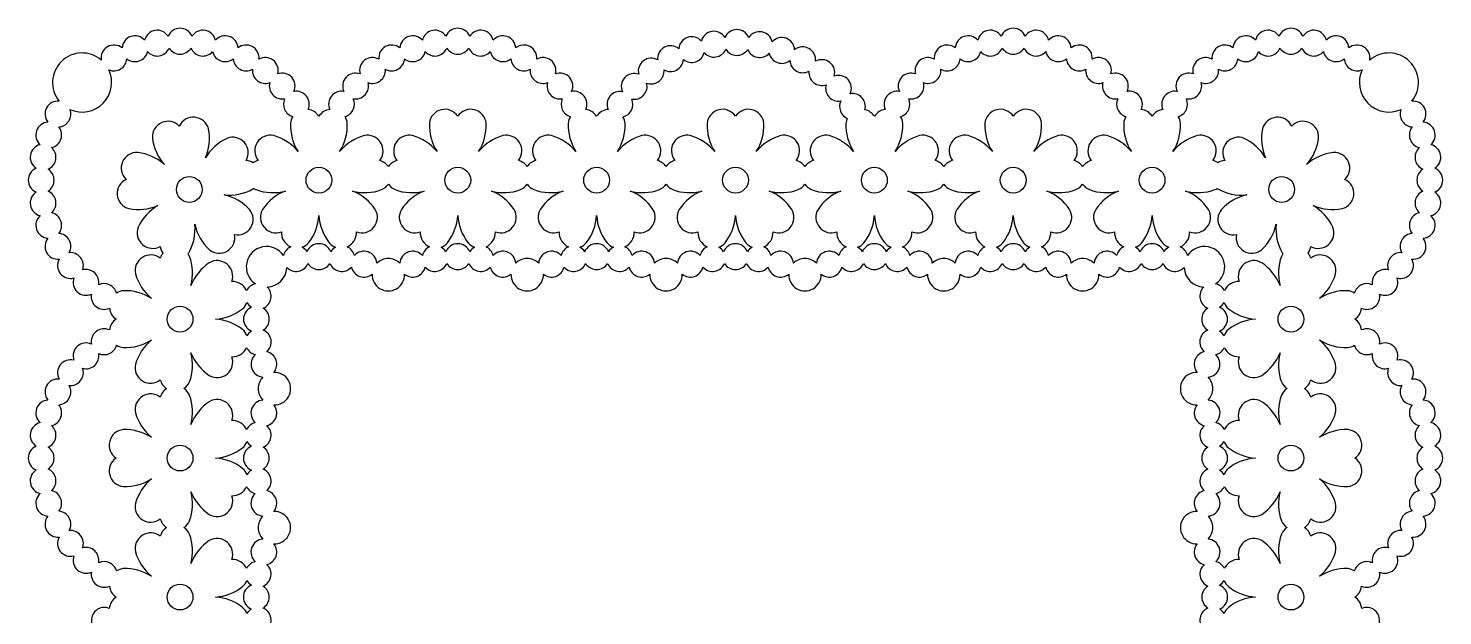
# Model space of a CAD drawing. Extents: x 5 to 220, y -378 to -163.
# Drawn here: x 5.3 to 220.5, y -251.9 to -162.5 of the extents above; entities that cross this region are included whole.
import ezdxf

# ---------------------------------------------------------------- set-up
doc = ezdxf.new("R2010")
doc.units = 0
doc.layers.get('0').update_dxf_attribs({"linetype": 'CONTINUOUS'})

msp = doc.modelspace()

# ---------------------------------------------------------------- linework, layer by layer
for centre in [(49.5197, -185.634815), (70.64556, -185.634815), (91.771421, -185.634815), (112.897282, -185.634815), (134.023143, -185.634815), (155.149003, -185.634815), (176.274864, -185.634815), (29.803539, -187.044515), (195.991025, -187.044515), (28.393839, -206.760676), (197.400725, -206.760676), (28.393839, -227.886537), (197.400725, -227.886537), (28.393839, -249.012397), (197.400725, -249.012397)]:
    msp.add_circle(centre, 1.962519)
for centre, radius, start, end in [((24.916636, -164.797084), 1.962519, 31.99659, 166.950779), ((28.393839, -164.508954), 1.962519, 22.522906, 157.477094), ((31.871041, -164.797084), 1.962519, 13.049221, 148.00341), ((67.168358, -164.797084), 1.962519, 31.99659, 166.950779), ((70.64556, -164.508954), 1.962519, 22.522906, 157.477094), ((74.122763, -164.797084), 1.962519, 13.049221, 148.00341), ((109.610291, -164.959687), 1.962519, 31.471536, 166.425724), ((113.089988, -164.703434), 1.962519, 21.997852, 156.95204), ((116.564404, -165.023416), 1.962519, 12.524167, 147.478356), ((151.671801, -164.797084), 1.962519, 31.99659, 166.950779), ((155.149003, -164.508954), 1.962519, 22.522906, 157.477094), ((158.626206, -164.797084), 1.962519, 13.049221, 148.00341), ((193.923522, -164.797084), 1.962519, 31.99659, 166.950779), ((197.400725, -164.508954), 1.962519, 22.522906, 157.477094), ((200.877927, -164.797084), 1.962519, 13.049221, 148.00341), ((18.33904, -167.055175), 1.962519, 50.943958, 189.08366), ((21.534283, -165.653612), 1.962519, 41.470274, 176.424463), ((24.916636, -164.797084), 1.962519, 221.470274, 337.477094), ((28.393839, -164.508954), 1.962519, 211.99659, 328.00341), ((31.871041, -164.797084), 1.962519, 202.522906, 318.529726), ((35.253395, -165.653612), 1.962519, 3.575537, 138.529726), ((38.448637, -167.055175), 1.962519, 354.101853, 129.056042), ((60.590762, -167.055175), 1.962519, 50.943958, 185.898147), ((63.786005, -165.653612), 1.962519, 41.470274, 176.424463), ((67.168358, -164.797084), 1.962519, 221.470274, 337.477094), ((70.64556, -164.508954), 1.962519, 211.99659, 328.00341), ((74.122763, -164.797084), 1.962519, 202.522906, 318.529726), ((77.505116, -165.653612), 1.962519, 3.575537, 138.529726), ((80.700359, -167.055175), 1.962519, 354.101853, 129.056042), ((103.012279, -167.157408), 1.962519, 50.418904, 185.373093), ((106.220231, -165.785184), 1.962519, 40.94522, 175.899409), ((119.938766, -165.910903), 1.962519, 3.050483, 138.004672), ((123.121031, -167.341688), 1.962519, 353.576799, 128.530988), ((145.094205, -167.055175), 1.962519, 50.943958, 185.898147), ((148.289447, -165.653612), 1.962519, 41.470274, 176.424463), ((151.671801, -164.797084), 1.962519, 221.470274, 337.477094), ((155.149003, -164.508954), 1.962519, 211.99659, 328.00341), ((158.626206, -164.797084), 1.962519, 202.522906, 318.529726), ((162.008559, -165.653612), 1.962519, 3.575537, 138.529726), ((165.203802, -167.055175), 1.962519, 354.101853, 129.056042), ((187.345926, -167.055175), 1.962519, 50.943958, 185.898147), ((190.541169, -165.653612), 1.962519, 41.470274, 176.424463), ((193.923522, -164.797084), 1.962519, 221.470274, 337.477094), ((197.400725, -164.508954), 1.962519, 211.99659, 328.00341), ((200.877927, -164.797084), 1.962519, 202.522906, 318.529726), ((204.260281, -165.653612), 1.962519, 3.575537, 138.529726), ((207.455523, -167.055175), 1.962519, 350.91634, 129.056042), ((13.493072, -170.786581), 4.490431, 49.638115, 219.253079), ((18.33904, -167.055175), 1.962519, 246.109034, 356.424463), ((21.534283, -165.653612), 1.962519, 230.943958, 346.950779), ((35.253395, -165.653612), 1.962519, 193.049221, 309.056042), ((38.448637, -167.055175), 1.962519, 183.575537, 299.582357), ((41.369611, -168.963543), 1.962519, 344.628169, 119.582357), ((57.669788, -168.963543), 1.962519, 60.417643, 195.371831), ((60.590762, -167.055175), 1.962519, 240.417643, 356.424463), ((63.786005, -165.653612), 1.962519, 230.943958, 346.950779), ((77.505116, -165.653612), 1.962519, 193.049221, 309.056042), ((80.700359, -167.055175), 1.962519, 183.575537, 299.582357), ((83.621333, -168.963543), 1.962519, 344.628169, 119.582357), ((100.073939, -169.038928), 1.962519, 59.892589, 194.846777), ((103.012279, -167.157408), 1.962519, 239.892589, 355.899409), ((106.220231, -165.785184), 1.962519, 230.418904, 346.425724), ((109.610291, -164.959687), 1.962519, 220.94522, 336.95204), ((113.089988, -164.703434), 1.962519, 211.471536, 327.478356), ((116.564404, -165.023416), 1.962519, 201.997852, 318.004672), ((119.938766, -165.910903), 1.962519, 192.524167, 308.530988), ((123.121031, -167.341688), 1.962519, 183.050483, 299.057303), ((126.024394, -169.276743), 1.962519, 344.103115, 119.057303), ((142.173231, -168.963543), 1.962519, 60.417643, 195.371831), ((145.094205, -167.055175), 1.962519, 240.417643, 356.424463), ((148.289447, -165.653612), 1.962519, 230.943958, 346.950779), ((162.008559, -165.653612), 1.962519, 193.049221, 309.056042), ((165.203802, -167.055175), 1.962519, 183.575537, 299.582357), ((168.124775, -168.963543), 1.962519, 344.628169, 119.582357), ((184.424953, -168.963543), 1.962519, 60.417643, 195.371831), ((187.345926, -167.055175), 1.962519, 240.417643, 356.424463), ((190.541169, -165.653612), 1.962519, 230.943958, 346.950779), ((204.260281, -165.653612), 1.962519, 193.049221, 309.056042), ((207.455523, -167.055175), 1.962519, 183.575537, 293.890966), ((212.301492, -170.786581), 4.490431, 320.746921, 130.361885), ((13.493072, -170.786581), 4.490431, 245.735779, 25.554578), ((41.369611, -168.963543), 1.962519, 174.101853, 290.108673), ((43.93664, -171.326659), 1.962519, 335.154485, 110.108673), ((55.102759, -171.326659), 1.962519, 69.891327, 204.845515), ((57.669788, -168.963543), 1.962519, 249.891327, 5.898147), ((83.621333, -168.963543), 1.962519, 174.101853, 290.108673), ((86.188361, -171.326659), 1.962519, 335.154485, 110.108673), ((97.485363, -171.378422), 1.962519, 69.366273, 204.320461), ((100.073939, -169.038928), 1.962519, 249.366273, 5.373093), ((126.024394, -169.276743), 1.962519, 173.576799, 289.583619), ((128.56966, -171.663284), 1.962519, 334.629431, 109.583619), ((139.606202, -171.326659), 1.962519, 69.891327, 204.845515), ((142.173231, -168.963543), 1.962519, 249.891327, 5.898147), ((168.124775, -168.963543), 1.962519, 174.101853, 290.108673), ((170.691804, -171.326659), 1.962519, 335.154485, 110.108673), ((181.857924, -171.326659), 1.962519, 69.891327, 204.845515), ((184.424953, -168.963543), 1.962519, 249.891327, 5.898147), ((212.301492, -170.786581), 4.490431, 154.445422, 294.264221), ((43.93664, -171.326659), 1.962519, 164.628169, 280.634989), ((46.079701, -174.080065), 1.962519, 335.877152, 100.634989), ((52.959698, -174.080065), 1.962519, 79.365011, 204.122848), ((55.102759, -171.326659), 1.962519, 259.365011, 15.371831), ((86.188361, -171.326659), 1.962519, 164.628169, 280.634989), ((88.331423, -174.080065), 1.962519, 335.877152, 100.634989), ((97.485363, -171.378422), 1.962519, 258.839957, 14.846777), ((128.56966, -171.663284), 1.962519, 164.103115, 280.109935), ((137.463141, -174.080065), 1.962519, 79.365011, 204.122848), ((139.606202, -171.326659), 1.962519, 259.365011, 15.371831), ((170.691804, -171.326659), 1.962519, 164.628169, 280.634989), ((172.834866, -174.080065), 1.962519, 335.877152, 100.634989), ((179.714862, -174.080065), 1.962519, 79.365011, 204.122848), ((181.857924, -171.326659), 1.962519, 259.365011, 15.371831), ((9.814199, -175.580017), 1.962519, 84.101853, 219.056042), ((46.079701, -174.080065), 1.962519, 155.154485, 254.312398), ((52.959698, -174.080065), 1.962519, 285.687602, 24.845515), ((88.331423, -174.080065), 1.962519, 155.154485, 254.312398), ((95.31716, -174.112073), 1.962519, 78.839957, 202.779839), ((95.31716, -174.112073), 1.962519, 283.442104, 24.320461), ((130.6874, -174.436212), 1.962519, 154.629431, 246.590658), ((130.6874, -174.436212), 1.962519, 345.68697, 100.109935), ((137.463141, -174.080065), 1.962519, 285.687602, 24.845515), ((172.834866, -174.080065), 1.962519, 155.154485, 254.312398), ((179.714862, -174.080065), 1.962519, 285.687602, 24.845515), ((215.980365, -175.580017), 1.962519, 320.943958, 95.898147), ((9.814199, -175.580017), 1.962519, 273.575537, 20.887005), ((30.430429, -178.432098), 2.365777, 14.401093, 155.222925), ((47.553249, -177.226499), 2.365777, 147.904342, 174.598907), ((47.553249, -177.226499), 2.365777, 33.777075, 82.285208), ((51.48615, -177.226499), 2.365777, 97.714792, 146.222925), ((51.48615, -177.226499), 2.365777, 5.401093, 32.095658), ((68.67911, -177.226499), 2.365777, 33.777075, 174.598907), ((72.612011, -177.226499), 2.365777, 5.401093, 146.222925), ((89.80497, -177.226499), 2.365777, 147.904342, 174.598907), ((89.80497, -177.226499), 2.365777, 33.777075, 82.285208), ((93.737872, -177.226499), 2.365777, 95.582799, 146.222925), ((93.737872, -177.226499), 2.365777, 5.401093, 30.639144), ((110.930831, -177.226499), 2.365777, 33.777075, 174.598907), ((114.863732, -177.226499), 2.365777, 5.401093, 146.222925), ((132.056692, -177.226499), 2.365777, 155.280738, 174.598907), ((132.056692, -177.226499), 2.365777, 33.777075, 76.996891), ((135.989593, -177.226499), 2.365777, 97.714792, 146.222925), ((135.989593, -177.226499), 2.365777, 5.401093, 32.095658), ((153.182553, -177.226499), 2.365777, 33.777075, 174.598907), ((157.115454, -177.226499), 2.365777, 5.401093, 146.222925), ((174.308413, -177.226499), 2.365777, 147.904342, 174.598907), ((174.308413, -177.226499), 2.365777, 33.777075, 82.285208), ((178.241315, -177.226499), 2.365777, 97.714792, 146.222925), ((178.241315, -177.226499), 2.365777, 5.401093, 32.095658), ((195.364135, -178.432098), 2.365777, 24.777075, 165.598907), ((215.980365, -175.580017), 1.962519, 159.112995, 266.424463), ((8.412635, -178.775259), 1.962519, 93.575537, 228.529726), ((8.412635, -178.775259), 1.962519, 283.049221, 39.056042), ((26.545948, -179.04734), 2.365777, 42.777075, 183.598907), ((25.356838, -179.276741), 7.503151, 336.576833, 11.010604), ((52.696506, -177.267058), 7.503151, 177.989396, 212.423167), ((46.342893, -177.267058), 7.503151, 327.576833, 2.010604), ((73.822367, -177.267058), 7.503151, 177.989396, 212.423167), ((67.468754, -177.267058), 7.503151, 327.576833, 2.010604), ((94.948228, -177.267058), 7.503151, 177.989396, 212.423167), ((88.594614, -177.267058), 7.503151, 327.576833, 2.010604), ((116.074089, -177.267058), 7.503151, 177.989396, 212.423167), ((109.720475, -177.267058), 7.503151, 327.576833, 2.010604), ((137.199949, -177.267058), 7.503151, 177.989396, 212.423167), ((130.846336, -177.267058), 7.503151, 327.576833, 2.010604), ((158.32581, -177.267058), 7.503151, 177.989396, 212.423167), ((151.972197, -177.267058), 7.503151, 327.576833, 2.010604), ((179.451671, -177.267058), 7.503151, 177.989396, 212.423167), ((173.098057, -177.267058), 7.503151, 327.576833, 2.010604), ((200.437725, -179.276741), 7.503151, 168.989396, 203.423167), ((199.248616, -179.04734), 2.365777, 356.401093, 137.222925), ((217.381928, -178.775259), 1.962519, 140.943958, 256.950779), ((217.381928, -178.775259), 1.962519, 311.470274, 86.424463), ((7.556107, -182.157613), 1.962519, 103.049221, 238.00341), ((7.556107, -182.157613), 1.962519, 292.522906, 48.529726), ((31.632228, -178.282817), 7.503151, 186.989396, 221.423167), ((38.701505, -186.076189), 7.503151, 114.989396, 149.423167), ((36.402654, -181.475099), 2.365777, 330.777075, 111.598907), ((42.130582, -181.166297), 2.365777, 77.401093, 218.222925), ((40.579803, -186.070359), 7.503151, 39.576833, 74.010604), ((58.459596, -186.070359), 7.503151, 105.989396, 140.423167), ((56.908817, -181.166297), 2.365777, 321.777075, 102.598907), ((63.256443, -181.166297), 2.365777, 77.401093, 218.222925), ((61.705663, -186.070359), 7.503151, 39.576833, 74.010604), ((79.585457, -186.070359), 7.503151, 105.989396, 140.423167), ((78.034678, -181.166297), 2.365777, 321.777075, 102.598907), ((84.382304, -181.166297), 2.365777, 77.401093, 218.222925), ((82.831524, -186.070359), 7.503151, 39.576833, 74.010604), ((100.711318, -186.070359), 7.503151, 105.989396, 140.423167), ((99.160538, -181.166297), 2.365777, 321.777075, 102.598907), ((105.508164, -181.166297), 2.365777, 77.401093, 218.222925), ((103.957385, -186.070359), 7.503151, 39.576833, 74.010604), ((121.837179, -186.070359), 7.503151, 105.989396, 140.423167), ((120.286399, -181.166297), 2.365777, 321.777075, 102.598907), ((126.634025, -181.166297), 2.365777, 77.401093, 218.222925), ((125.083246, -186.070359), 7.503151, 39.576833, 74.010604), ((142.963039, -186.070359), 7.503151, 105.989396, 140.423167), ((141.41226, -181.166297), 2.365777, 321.777075, 102.598907), ((147.759886, -181.166297), 2.365777, 77.401093, 218.222925), ((146.209106, -186.070359), 7.503151, 39.576833, 74.010604), ((164.0889, -186.070359), 7.503151, 105.989396, 140.423167), ((162.538121, -181.166297), 2.365777, 321.777075, 102.598907), ((168.885747, -181.166297), 2.365777, 77.401093, 218.222925), ((167.334967, -186.070359), 7.503151, 39.576833, 74.010604), ((185.214761, -186.070359), 7.503151, 105.989396, 140.423167), ((183.663981, -181.166297), 2.365777, 321.777075, 102.598907), ((189.39191, -181.475099), 2.365777, 68.401093, 209.222925), ((187.093059, -186.076189), 7.503151, 30.576833, 65.010604), ((194.162335, -178.282817), 7.503151, 318.576833, 353.010604), ((218.238456, -182.157613), 1.962519, 131.470274, 247.477094), ((218.238456, -182.157613), 1.962519, 301.99659, 76.950779), ((21.806363, -183.786924), 2.365777, 86.401093, 227.222925), ((21.041841, -188.873205), 7.503151, 48.576833, 83.010604), ((38.188154, -184.97934), 2.365777, 56.316114, 83.222925), ((40.915249, -184.906708), 2.365777, 105.777075, 126.735116), ((58.12415, -184.906708), 2.365777, 34.122754, 74.222925), ((62.041109, -184.906708), 2.365777, 105.777075, 145.877246), ((79.250011, -184.906708), 2.365777, 34.122754, 74.222925), ((83.16697, -184.906708), 2.365777, 105.777075, 145.877246), ((100.375872, -184.906708), 2.365777, 34.122754, 74.222925), ((104.292831, -184.906708), 2.365777, 105.777075, 145.877246), ((121.501733, -184.906708), 2.365777, 34.122754, 74.222925), ((125.418692, -184.906708), 2.365777, 105.777075, 145.877246), ((142.627593, -184.906708), 2.365777, 34.122754, 74.222925), ((146.544552, -184.906708), 2.365777, 105.777075, 145.877246), ((163.753454, -184.906708), 2.365777, 34.122754, 74.222925), ((167.670413, -184.906708), 2.365777, 105.777075, 145.877246), ((184.879315, -184.906708), 2.365777, 53.264884, 74.222925), ((187.60641, -184.97934), 2.365777, 96.777075, 123.683886), ((204.752723, -188.873205), 7.503151, 96.989396, 131.423167), ((203.9882, -183.786924), 2.365777, 312.777075, 93.598907), ((7.267978, -185.634815), 1.962519, 112.522906, 247.477094), ((7.267978, -185.634815), 1.962519, 301.99659, 58.00341), ((218.526585, -185.634815), 1.962519, 121.99659, 238.00341), ((218.526585, -185.634815), 1.962519, 292.522906, 67.477094), ((21.191122, -187.671405), 2.365777, 114.777075, 255.598907), ((35.817025, -180.415078), 7.503151, 264.576833, 299.010604), ((38.188154, -184.97934), 2.365777, 302.401093, 306.735116), ((40.915249, -184.906708), 2.365777, 236.316114, 246.598907), ((42.543177, -180.027713), 7.503151, 249.989396, 284.423167), ((56.496222, -180.027713), 7.503151, 255.576833, 290.010604), ((58.12415, -184.906708), 2.365777, 293.401093, 325.877246), ((62.041109, -184.906708), 2.365777, 214.122754, 246.598907), ((63.669038, -180.027713), 7.503151, 249.989396, 284.423167), ((77.622083, -180.027713), 7.503151, 255.576833, 290.010604), ((79.250011, -184.906708), 2.365777, 293.401093, 325.877246), ((83.16697, -184.906708), 2.365777, 214.122754, 246.598907), ((84.794899, -180.027713), 7.503151, 249.989396, 284.423167), ((98.747943, -180.027713), 7.503151, 255.576833, 290.010604), ((100.375872, -184.906708), 2.365777, 293.401093, 325.877246), ((104.292831, -184.906708), 2.365777, 214.122754, 246.598907), ((105.920759, -180.027713), 7.503151, 249.989396, 284.423167), ((119.873804, -180.027713), 7.503151, 255.576833, 290.010604), ((121.501733, -184.906708), 2.365777, 293.401093, 325.877246), ((125.418692, -184.906708), 2.365777, 214.122754, 246.598907), ((127.04662, -180.027713), 7.503151, 249.989396, 284.423167), ((140.999665, -180.027713), 7.503151, 255.576833, 290.010604), ((142.627593, -184.906708), 2.365777, 293.401093, 325.877246), ((146.544552, -184.906708), 2.365777, 214.122754, 246.598907), ((148.172481, -180.027713), 7.503151, 249.989396, 284.423167), ((162.125526, -180.027713), 7.503151, 255.576833, 290.010604), ((163.753454, -184.906708), 2.365777, 293.401093, 325.877246), ((167.670413, -184.906708), 2.365777, 214.122754, 246.598907), ((169.298342, -180.027713), 7.503151, 249.989396, 284.423167), ((183.251386, -180.027713), 7.503151, 255.576833, 290.010604), ((184.879315, -184.906708), 2.365777, 293.401093, 303.273651), ((189.977539, -180.415078), 7.503151, 239.569714, 275.423167), ((204.603442, -187.671405), 2.365777, 284.401093, 65.222925), ((7.556107, -189.112018), 1.962519, 121.99659, 256.950779), ((7.556107, -189.112018), 1.962519, 311.470274, 67.477094), ((33.474095, -195.207754), 7.503151, 42.989396, 77.423167), ((47.171346, -194.271753), 7.503151, 111.576833, 146.010604), ((51.868053, -194.271753), 7.503151, 33.989396, 68.423167), ((68.297207, -194.271753), 7.503151, 111.576833, 146.010604), ((72.993914, -194.271753), 7.503151, 33.989396, 68.423167), ((89.423068, -194.271753), 7.503151, 111.576833, 146.010604), ((94.119774, -194.271753), 7.503151, 33.989396, 68.423167), ((110.548928, -194.271753), 7.503151, 111.576833, 146.010604), ((115.245635, -194.271753), 7.503151, 33.989396, 68.423167), ((131.674789, -194.271753), 7.503151, 111.576833, 146.010604), ((136.371496, -194.271753), 7.503151, 33.989396, 68.423167), ((152.80065, -194.271753), 7.503151, 111.576833, 146.010604), ((157.497357, -194.271753), 7.503151, 33.989396, 68.423167), ((173.926511, -194.271753), 7.503151, 111.576833, 146.010604), ((178.623217, -194.271753), 7.503151, 33.989396, 68.423167), ((192.320469, -195.207754), 7.503151, 102.576833, 137.010604), ((218.238456, -189.112018), 1.962519, 112.522906, 228.529726), ((218.238456, -189.112018), 1.962519, 283.049221, 58.00341), ((8.412635, -192.494371), 1.962519, 131.470274, 266.424463), ((8.412635, -192.494371), 1.962519, 320.943958, 76.950779), ((22.035765, -182.597815), 7.503151, 258.989396, 293.423167), ((28.835212, -195.942481), 7.503151, 120.576833, 155.010604), ((37.139607, -191.599602), 2.365777, 258.777075, 39.598907), ((42.986523, -191.281435), 2.365777, 149.401093, 290.222925), ((42.031165, -190.537192), 7.503151, 321.989396, 356.423167), ((57.008234, -190.537192), 7.503151, 183.576833, 218.010604), ((56.052876, -191.281435), 2.365777, 249.777075, 30.598907), ((64.112384, -191.281435), 2.365777, 149.401093, 290.222925), ((63.157026, -190.537192), 7.503151, 321.989396, 356.423167), ((78.134095, -190.537192), 7.503151, 183.576833, 218.010604), ((77.178737, -191.281435), 2.365777, 249.777075, 30.598907), ((85.238245, -191.281435), 2.365777, 149.401093, 290.222925), ((84.282886, -190.537192), 7.503151, 321.989396, 356.423167), ((99.259956, -190.537192), 7.503151, 183.576833, 218.010604), ((98.304597, -191.281435), 2.365777, 249.777075, 30.598907), ((106.364105, -191.281435), 2.365777, 149.401093, 290.222925), ((105.408747, -190.537192), 7.503151, 321.989396, 356.423167), ((120.385816, -190.537192), 7.503151, 183.576833, 218.010604), ((119.430458, -191.281435), 2.365777, 249.777075, 30.598907), ((127.489966, -191.281435), 2.365777, 149.401093, 290.222925), ((126.534608, -190.537192), 7.503151, 321.989396, 356.423167), ((141.511677, -190.537192), 7.503151, 183.576833, 218.010604), ((140.556319, -191.281435), 2.365777, 249.777075, 30.598907), ((148.615827, -191.281435), 2.365777, 149.401093, 290.222925), ((147.660469, -190.537192), 7.503151, 321.989396, 356.423167), ((162.637538, -190.537192), 7.503151, 183.576833, 218.010604), ((161.68218, -191.281435), 2.365777, 249.777075, 30.598907), ((169.741688, -191.281435), 2.365777, 149.401093, 290.222925), ((168.786329, -190.537192), 7.503151, 321.989396, 356.423167), ((183.763399, -190.537192), 7.503151, 183.576833, 218.010604), ((182.80804, -191.281435), 2.365777, 249.777075, 30.598907), ((188.654957, -191.599602), 2.365777, 140.401093, 281.222925), ((203.758798, -182.597815), 7.503151, 246.576833, 281.010604), ((196.959351, -195.942481), 7.503151, 24.989396, 59.423167), ((217.381928, -192.494371), 1.962519, 103.049221, 219.056042), ((217.381928, -192.494371), 1.962519, 273.575537, 48.529726), ((24.234123, -193.64363), 2.365777, 158.401093, 299.222925), ((23.174101, -193.058001), 7.503151, 330.989396, 5.423167), ((37.966778, -190.715071), 7.503151, 192.576833, 227.010604), ((46.168307, -193.593137), 2.365777, 177.777075, 246.511494), ((52.871092, -193.593137), 2.365777, 293.488506, 2.222925), ((67.294168, -193.593137), 2.365777, 177.777075, 246.511494), ((73.996953, -193.593137), 2.365777, 293.488506, 2.222925), ((88.420029, -193.593137), 2.365777, 177.777075, 246.511494), ((95.122813, -193.593137), 2.365777, 293.488506, 2.222925), ((109.545889, -193.593137), 2.365777, 177.777075, 246.511494), ((116.248674, -193.593137), 2.365777, 293.488506, 2.222925), ((130.67175, -193.593137), 2.365777, 177.777075, 246.511494), ((137.374535, -193.593137), 2.365777, 293.488506, 2.222925), ((151.797611, -193.593137), 2.365777, 177.777075, 246.511494), ((158.500396, -193.593137), 2.365777, 293.488506, 2.222925), ((172.923472, -193.593137), 2.365777, 177.777075, 246.511494), ((179.626256, -193.593137), 2.365777, 293.488506, 2.222925), ((187.827786, -190.715071), 7.503151, 312.989396, 347.423167), ((202.620462, -193.058001), 7.503151, 174.576833, 209.010604), ((201.560441, -193.64363), 2.365777, 240.777075, 21.598907), ((9.814199, -195.689614), 1.962519, 140.943958, 275.898147), ((9.814199, -195.689614), 1.962519, 330.417643, 86.424463), ((27.738363, -195.42913), 2.365777, 186.777075, 213.683886), ((34.358626, -194.380583), 2.365777, 230.401093, 11.222925), ((41.557168, -198.80353), 3.083978, 33.439212, 236.534542), ((46.042497, -197.547211), 1.962519, 114.604735, 166.950779), ((46.168307, -193.593137), 2.365777, 289.843682, 318.598907), ((49.5197, -197.259082), 1.962519, 22.522906, 157.477094), ((52.871092, -193.593137), 2.365777, 221.401093, 250.156318), ((52.996902, -197.547211), 1.962519, 13.049221, 65.395265), ((67.168358, -197.547211), 1.962519, 114.604735, 166.950779), ((67.294168, -193.593137), 2.365777, 289.843682, 318.598907), ((70.64556, -197.259082), 1.962519, 22.522906, 157.477094), ((73.996953, -193.593137), 2.365777, 221.401093, 250.156318), ((74.122763, -197.547211), 1.962519, 13.049221, 65.395265), ((88.294219, -197.547211), 1.962519, 114.604735, 166.950779), ((88.420029, -193.593137), 2.365777, 289.843682, 318.598907), ((91.771421, -197.259082), 1.962519, 22.522906, 157.477094), ((95.122813, -193.593137), 2.365777, 221.401093, 250.156318), ((95.248623, -197.547211), 1.962519, 13.049221, 65.395265), ((109.420079, -197.547211), 1.962519, 114.604735, 166.950779), ((109.545889, -193.593137), 2.365777, 289.843682, 318.598907), ((112.897282, -197.259082), 1.962519, 22.522906, 157.477094), ((116.248674, -193.593137), 2.365777, 221.401093, 250.156318), ((116.374484, -197.547211), 1.962519, 13.049221, 65.395265), ((130.54594, -197.547211), 1.962519, 114.604735, 166.950779), ((130.67175, -193.593137), 2.365777, 289.843682, 318.598907), ((134.023143, -197.259082), 1.962519, 22.522906, 157.477094), ((137.374535, -193.593137), 2.365777, 221.401093, 250.156318), ((137.500345, -197.547211), 1.962519, 13.049221, 65.395265), ((151.671801, -197.547211), 1.962519, 114.604735, 166.950779), ((151.797611, -193.593137), 2.365777, 289.843682, 318.598907), ((155.149003, -197.259082), 1.962519, 22.522906, 157.477094), ((158.500396, -193.593137), 2.365777, 221.401093, 250.156318), ((158.626206, -197.547211), 1.962519, 13.049221, 65.395265), ((172.797662, -197.547211), 1.962519, 114.604735, 166.950779), ((172.923472, -193.593137), 2.365777, 289.843682, 318.598907), ((176.274864, -197.259082), 1.962519, 22.522906, 157.477094), ((179.626256, -193.593137), 2.365777, 221.401093, 250.156318), ((179.752066, -197.547211), 1.962519, 13.049221, 65.395265), ((184.237395, -198.80353), 3.083978, 303.465458, 146.560788), ((191.435938, -194.380583), 2.365777, 168.777075, 309.598907), ((198.0562, -195.42913), 2.365777, 326.316114, 353.222925), ((215.980365, -195.689614), 1.962519, 93.575537, 209.582357), ((215.980365, -195.689614), 1.962519, 264.101853, 39.056042), ((11.722566, -198.610587), 1.962519, 150.417643, 285.371831), ((11.722566, -198.610587), 1.962519, 339.891327, 95.898147), ((23.92532, -199.371558), 2.365777, 51.777075, 192.598907), ((27.665732, -198.156225), 2.365777, 143.264884, 164.222925), ((27.738363, -195.42913), 2.365777, 323.264884, 327.598907), ((27.665732, -198.156225), 2.365777, 23.401093, 33.683886), ((22.786737, -199.784154), 7.503151, 345.576833, 20.010604), ((34.040459, -200.227499), 2.365777, 339.777075, 120.598907), ((46.042497, -197.547211), 1.962519, 31.99659, 61.75044), ((52.996902, -197.547211), 1.962519, 118.24956, 148.00341), ((56.379255, -198.403739), 1.962519, 4.127301, 138.529726), ((60.08263, -200.006972), 2.468104, 44.975946, 135.024054), ((63.786005, -198.403739), 1.962519, 41.470274, 175.872699), ((67.168358, -197.547211), 1.962519, 31.99659, 61.75044), ((74.122763, -197.547211), 1.962519, 118.24956, 148.00341), ((77.505116, -198.403739), 1.962519, 4.127301, 138.529726), ((81.208491, -200.006972), 2.468104, 44.975946, 135.024054), ((84.911865, -198.403739), 1.962519, 41.470274, 175.872699), ((88.294219, -197.547211), 1.962519, 31.99659, 61.75044), ((95.248623, -197.547211), 1.962519, 118.24956, 148.00341), ((98.630977, -198.403739), 1.962519, 4.127301, 138.529726), ((102.334351, -200.006972), 2.468104, 44.975946, 135.024054), ((106.037726, -198.403739), 1.962519, 41.470274, 175.872699), ((109.420079, -197.547211), 1.962519, 31.99659, 61.75044), ((116.374484, -197.547211), 1.962519, 118.24956, 148.00341), ((119.756838, -198.403739), 1.962519, 4.127301, 138.529726), ((123.460212, -200.006972), 2.468104, 44.975946, 135.024054), ((127.163587, -198.403739), 1.962519, 41.470274, 175.872699), ((130.54594, -197.547211), 1.962519, 31.99659, 61.75044), ((137.500345, -197.547211), 1.962519, 118.24956, 148.00341), ((140.882698, -198.403739), 1.962519, 4.127301, 138.529726), ((144.586073, -200.006972), 2.468104, 44.975946, 135.024054), ((148.289447, -198.403739), 1.962519, 41.470274, 175.872699), ((151.671801, -197.547211), 1.962519, 31.99659, 61.75044), ((158.626206, -197.547211), 1.962519, 118.24956, 148.00341), ((162.008559, -198.403739), 1.962519, 4.127301, 138.529726), ((165.711934, -200.006972), 2.468104, 44.975946, 135.024054), ((169.415308, -198.403739), 1.962519, 41.470274, 175.872699), ((172.797662, -197.547211), 1.962519, 31.99659, 61.75044), ((179.752066, -197.547211), 1.962519, 118.24956, 148.00341), ((191.754105, -200.227499), 2.365777, 59.401093, 200.222925), ((203.007827, -199.784154), 7.503151, 159.989396, 194.423167), ((198.128832, -198.156225), 2.365777, 146.316114, 156.598907), ((198.0562, -195.42913), 2.365777, 212.401093, 216.735116), ((198.128832, -198.156225), 2.365777, 15.777075, 36.735116), ((201.869243, -199.371558), 2.365777, 347.401093, 128.222925), ((214.071997, -198.610587), 1.962519, 84.101853, 200.108673), ((214.071997, -198.610587), 1.962519, 254.628169, 29.582357), ((14.085683, -201.177616), 1.962519, 349.365011, 105.371831), ((28.829383, -197.820779), 7.503151, 195.989396, 230.423167), ((37.030776, -204.412323), 7.503151, 123.989396, 158.423167), ((41.557168, -198.80353), 3.083978, 272.118368, 357.855386), ((46.042497, -197.547211), 1.962519, 224.343819, 337.477094), ((49.5197, -197.259082), 1.962519, 211.99659, 328.00341), ((52.996902, -197.547211), 1.962519, 202.522906, 318.529726), ((56.379255, -198.403739), 1.962519, 193.049221, 309.056042), ((60.08263, -200.006972), 2.468104, 178.159289, 1.840711), ((63.786005, -198.403739), 1.962519, 230.943958, 346.950779), ((67.168358, -197.547211), 1.962519, 221.470274, 337.477094), ((70.64556, -197.259082), 1.962519, 211.99659, 328.00341), ((74.122763, -197.547211), 1.962519, 202.522906, 318.529726), ((77.505116, -198.403739), 1.962519, 193.049221, 309.056042), ((81.208491, -200.006972), 2.468104, 178.159289, 1.840711), ((84.911865, -198.403739), 1.962519, 230.943958, 346.950779), ((88.294219, -197.547211), 1.962519, 221.470274, 337.477094), ((91.771421, -197.259082), 1.962519, 211.99659, 328.00341), ((95.248623, -197.547211), 1.962519, 202.522906, 318.529726), ((98.630977, -198.403739), 1.962519, 193.049221, 309.056042), ((102.334351, -200.006972), 2.468104, 178.159289, 1.840711), ((106.037726, -198.403739), 1.962519, 230.943958, 346.950779), ((109.420079, -197.547211), 1.962519, 221.470274, 337.477094), ((112.897282, -197.259082), 1.962519, 211.99659, 328.00341), ((116.374484, -197.547211), 1.962519, 202.522906, 318.529726), ((119.756838, -198.403739), 1.962519, 193.049221, 309.056042), ((123.460212, -200.006972), 2.468104, 178.159289, 1.840711), ((127.163587, -198.403739), 1.962519, 230.943958, 346.950779), ((130.54594, -197.547211), 1.962519, 221.470274, 337.477094), ((134.023143, -197.259082), 1.962519, 211.99659, 328.00341), ((137.500345, -197.547211), 1.962519, 202.522906, 318.529726), ((140.882698, -198.403739), 1.962519, 193.049221, 309.056042), ((144.586073, -200.006972), 2.468104, 178.159289, 1.840711), ((148.289447, -198.403739), 1.962519, 230.943958, 346.950779), ((151.671801, -197.547211), 1.962519, 221.470274, 337.477094), ((155.149003, -197.259082), 1.962519, 211.99659, 328.00341), ((158.626206, -197.547211), 1.962519, 202.522906, 318.529726), ((162.008559, -198.403739), 1.962519, 193.049221, 309.056042), ((165.711934, -200.006972), 2.468104, 178.159289, 1.840711), ((169.415308, -198.403739), 1.962519, 230.943958, 346.950779), ((172.797662, -197.547211), 1.962519, 221.470274, 337.477094), ((176.274864, -197.259082), 1.962519, 211.99659, 328.00341), ((179.752066, -197.547211), 1.962519, 202.522906, 315.656181), ((184.237395, -198.80353), 3.083978, 182.144614, 267.881632), ((188.763787, -204.412323), 7.503151, 21.576833, 56.010604), ((196.965181, -197.820779), 7.503151, 309.576833, 344.010604), ((211.708881, -201.177616), 1.962519, 74.628169, 190.634989), ((14.085683, -201.177616), 1.962519, 159.891327, 294.845515), ((16.839088, -203.320678), 1.962519, 15.687602, 114.845515), ((36.35216, -203.409284), 2.365777, 23.642148, 92.222925), ((40.298795, -203.288283), 1.962519, 103.022975, 155.053643), ((40.298795, -203.288283), 1.962519, 292.496659, 45.629934), ((185.495769, -203.288283), 1.962519, 134.370066, 247.503341), ((185.495769, -203.288283), 1.962519, 24.946357, 76.977025), ((189.442403, -203.409284), 2.365777, 87.777075, 156.357852), ((208.955475, -203.320678), 1.962519, 65.154485, 164.312398), ((211.708881, -201.177616), 1.962519, 245.154485, 20.108673), ((16.839088, -203.320678), 1.962519, 169.365011, 294.122848), ((19.985522, -204.794225), 2.365777, 95.401093, 122.095658), ((20.026082, -209.937483), 7.503151, 57.576833, 92.010604), ((36.35216, -203.409284), 2.365777, 311.401093, 339.870037), ((40.298795, -203.288283), 1.962519, 208.458542, 237.977164), ((185.495769, -203.288283), 1.962519, 302.022836, 331.541458), ((189.442403, -203.409284), 2.365777, 200.129963, 228.598907), ((205.768482, -209.937483), 7.503151, 87.989396, 122.423167), ((205.809041, -204.794225), 2.365777, 57.904342, 84.598907), ((208.955475, -203.320678), 1.962519, 245.877152, 10.634989), ((19.985522, -204.794225), 2.365777, 187.714792, 236.222925), ((33.296216, -199.272141), 7.503151, 273.576833, 308.010604), ((40.009073, -206.765353), 1.962519, 112.496659, 247.450848), ((40.009073, -206.765353), 1.962519, 301.970344, 57.977164), ((185.785491, -206.765353), 1.962519, 122.022836, 238.029656), ((185.785491, -206.765353), 1.962519, 292.549152, 67.503341), ((192.498347, -199.272141), 7.503151, 231.989396, 266.423167), ((205.809041, -204.794225), 2.365777, 303.777075, 352.285208), ((16.839088, -210.200674), 1.962519, 65.877152, 190.634989), ((19.985522, -208.727127), 2.365777, 123.777075, 172.285208), ((33.296216, -214.249211), 7.503151, 51.989396, 86.423167), ((36.35216, -210.112068), 2.365777, 20.071798, 48.598907), ((40.295609, -210.242687), 1.962519, 121.970344, 151.296675), ((40.295609, -210.242687), 1.962519, 311.444028, 67.450848), ((185.498954, -210.242687), 1.962519, 112.549152, 228.555972), ((185.498954, -210.242687), 1.962519, 28.703325, 58.029656), ((189.442403, -210.112068), 2.365777, 131.401093, 159.928202), ((192.498347, -214.249211), 7.503151, 93.576833, 128.010604), ((205.809041, -208.727127), 2.365777, 7.714792, 56.222925), ((208.955475, -210.200674), 1.962519, 349.365011, 114.122848), ((14.085683, -212.343736), 1.962519, 65.154485, 200.108673), ((16.839088, -210.200674), 1.962519, 245.154485, 344.312398), ((19.985522, -208.727127), 2.365777, 237.904342, 264.598907), ((20.026082, -203.583869), 7.503151, 267.989396, 302.423167), ((28.829383, -215.700573), 7.503151, 129.576833, 164.010604), ((196.965181, -215.700573), 7.503151, 15.989396, 50.423167), ((205.768482, -203.583869), 7.503151, 237.576833, 272.010604), ((205.809041, -208.727127), 2.365777, 275.401093, 302.095658), ((208.955475, -210.200674), 1.962519, 195.687602, 294.845515), ((211.708881, -212.343736), 1.962519, 339.891327, 114.845515), ((11.722566, -214.910764), 1.962519, 74.628169, 209.582357), ((14.085683, -212.343736), 1.962519, 254.628169, 10.634989), ((22.786737, -213.737198), 7.503151, 339.989396, 14.423167), ((37.030776, -209.109029), 7.503151, 201.576833, 236.010604), ((34.040459, -213.293852), 2.365777, 239.401093, 20.222925), ((36.35216, -210.112068), 2.365777, 267.777075, 336.133977), ((40.295609, -210.242687), 1.962519, 204.909099, 256.924532), ((41.150588, -213.625432), 1.962519, 131.444028, 265.846452), ((41.150588, -213.625432), 1.962519, 320.917712, 76.924532), ((184.643976, -213.625432), 1.962519, 103.075468, 219.082288), ((184.643976, -213.625432), 1.962519, 274.153548, 48.555972), ((185.498954, -210.242687), 1.962519, 283.075468, 335.090901), ((189.442403, -210.112068), 2.365777, 203.866023, 272.222925), ((191.754105, -213.293852), 2.365777, 159.777075, 300.598907), ((188.763787, -209.109029), 7.503151, 303.989396, 338.423167), ((203.007827, -213.737198), 7.503151, 165.576833, 200.010604), ((211.708881, -212.343736), 1.962519, 169.365011, 285.371831), ((214.071997, -214.910764), 1.962519, 330.417643, 105.371831), ((11.722566, -214.910764), 1.962519, 264.101853, 20.108673), ((23.92532, -214.149793), 2.365777, 167.401093, 308.222925), ((42.752124, -217.329541), 2.468104, 268.133043, 91.814465), ((183.04244, -217.329541), 2.468104, 88.185535, 271.866957), ((201.869243, -214.149793), 2.365777, 231.777075, 12.598907), ((214.071997, -214.910764), 1.962519, 159.891327, 275.898147), ((9.814199, -217.831738), 1.962519, 84.101853, 219.056042), ((9.814199, -217.831738), 1.962519, 273.575537, 29.582357), ((27.665732, -215.365127), 2.365777, 195.777075, 235.877246), ((27.665732, -219.282086), 2.365777, 124.122754, 164.222925), ((27.665732, -215.365127), 2.365777, 304.122754, 336.598907), ((27.665732, -219.282086), 2.365777, 23.401093, 55.877246), ((42.752124, -217.329541), 2.468104, 134.9497, 224.997808), ((183.04244, -217.329541), 2.468104, 315.002192, 45.0503), ((198.128832, -215.365127), 2.365777, 203.401093, 235.877246), ((198.128832, -219.282086), 2.365777, 124.122754, 156.598907), ((198.128832, -215.365127), 2.365777, 304.122754, 344.222925), ((198.128832, -219.282086), 2.365777, 15.777075, 55.877246), ((215.980365, -217.831738), 1.962519, 150.417643, 266.424463), ((215.980365, -217.831738), 1.962519, 320.943958, 95.898147), ((8.412635, -221.026981), 1.962519, 93.575537, 228.529726), ((23.92532, -220.497419), 2.365777, 51.777075, 192.598907), ((22.786737, -220.910014), 7.503151, 345.576833, 20.010604), ((37.030776, -225.538183), 7.503151, 123.989396, 158.423167), ((34.040459, -221.35336), 2.365777, 339.777075, 120.598907), ((41.147195, -221.032181), 1.962519, 94.101055, 228.50348), ((184.647368, -221.032181), 1.962519, 311.49652, 85.898945), ((191.754105, -221.35336), 2.365777, 59.401093, 200.222925), ((188.763787, -225.538183), 7.503151, 21.576833, 56.010604), ((203.007827, -220.910014), 7.503151, 159.989396, 194.423167), ((201.869243, -220.497419), 2.365777, 347.401093, 128.222925), ((217.381928, -221.026981), 1.962519, 311.470274, 86.424463), ((8.412635, -221.026981), 1.962519, 283.049221, 39.056042), ((28.829383, -218.94664), 7.503151, 195.989396, 230.423167), ((41.147195, -221.032181), 1.962519, 283.022975, 39.029795), ((184.647368, -221.032181), 1.962519, 140.970205, 256.977025), ((196.965181, -218.94664), 7.503151, 309.576833, 344.010604), ((217.381928, -221.026981), 1.962519, 140.943958, 256.950779), ((7.556107, -224.409334), 1.962519, 103.049221, 238.00341), ((7.556107, -224.409334), 1.962519, 292.522906, 48.529726), ((19.985522, -225.920086), 2.365777, 95.401093, 236.222925), ((20.026082, -231.063343), 7.503151, 57.576833, 92.010604), ((36.35216, -224.535144), 2.365777, 23.923784, 92.222925), ((40.289118, -224.414141), 1.962519, 103.022975, 154.710592), ((40.289118, -224.414141), 1.962519, 292.496659, 48.50348), ((185.505446, -224.414141), 1.962519, 131.49652, 247.503341), ((185.505446, -224.414141), 1.962519, 24.630981, 76.977025), ((189.442403, -224.535144), 2.365777, 87.777075, 156.076216), ((205.768482, -231.063343), 7.503151, 87.989396, 122.423167), ((205.809041, -225.920086), 2.365777, 303.777075, 84.598907), ((218.238456, -224.409334), 1.962519, 131.470274, 247.477094), ((218.238456, -224.409334), 1.962519, 301.99659, 76.950779), ((36.35216, -224.535144), 2.365777, 311.401093, 339.597093), ((40.289118, -224.414141), 1.962519, 208.810285, 237.977164), ((185.505446, -224.414141), 1.962519, 302.022836, 331.776687), ((189.442403, -224.535144), 2.365777, 200.402907, 228.598907), ((7.267978, -227.886537), 1.962519, 112.522906, 247.477094), ((7.267978, -227.886537), 1.962519, 301.99659, 58.00341), ((19.985522, -229.852987), 2.365777, 123.777075, 264.598907), ((33.296216, -220.398002), 7.503151, 273.576833, 308.010604), ((33.296216, -235.375071), 7.503151, 51.989396, 86.423167), ((39.999396, -227.891211), 1.962519, 112.496659, 247.450848), ((39.999396, -227.891211), 1.962519, 301.970344, 57.977164), ((185.795168, -227.891211), 1.962519, 122.022836, 238.029656), ((185.795168, -227.891211), 1.962519, 292.549152, 67.503341), ((192.498347, -220.398002), 7.503151, 231.989396, 266.423167), ((192.498347, -235.375071), 7.503151, 93.576833, 128.010604), ((205.809041, -229.852987), 2.365777, 275.401093, 56.222925), ((218.526585, -227.886537), 1.962519, 121.99659, 238.00341), ((218.526585, -227.886537), 1.962519, 292.522906, 67.477094), ((7.556107, -231.363739), 1.962519, 121.99659, 256.950779), ((7.556107, -231.363739), 1.962519, 311.470274, 67.477094), ((36.35216, -231.237929), 2.365777, 20.343406, 48.598907), ((40.285932, -231.368546), 1.962519, 121.970344, 150.945847), ((40.285932, -231.368546), 1.962519, 311.444028, 67.450848), ((185.508632, -231.368546), 1.962519, 112.549152, 228.555972), ((185.508632, -231.368546), 1.962519, 28.275806, 58.029656), ((189.442403, -231.237929), 2.365777, 131.401093, 159.656594), ((218.238456, -231.363739), 1.962519, 112.522906, 228.529726), ((218.238456, -231.363739), 1.962519, 283.049221, 58.00341), ((20.026082, -224.70973), 7.503151, 267.989396, 302.423167), ((28.829383, -236.826434), 7.503151, 129.576833, 164.010604), ((36.35216, -231.237929), 2.365777, 267.777075, 335.853106), ((40.285932, -231.368546), 1.962519, 205.250664, 256.924532), ((185.508632, -231.368546), 1.962519, 283.075468, 334.749336), ((189.442403, -231.237929), 2.365777, 204.146894, 272.222925), ((196.965181, -236.826434), 7.503151, 15.989396, 50.423167), ((205.768482, -224.70973), 7.503151, 237.576833, 272.010604), ((8.412635, -234.746092), 1.962519, 131.470274, 266.424463), ((8.412635, -234.746092), 1.962519, 320.943958, 76.950779), ((22.786737, -234.863059), 7.503151, 339.989396, 14.423167), ((37.030776, -230.23489), 7.503151, 201.576833, 236.010604), ((34.040459, -234.419713), 2.365777, 239.401093, 20.222925), ((41.140911, -234.751291), 1.962519, 131.444028, 265.846452), ((41.140911, -234.751291), 1.962519, 320.917712, 76.924532), ((184.653653, -234.751291), 1.962519, 103.075468, 219.082288), ((184.653653, -234.751291), 1.962519, 274.153548, 48.555972), ((191.754105, -234.419713), 2.365777, 159.777075, 300.598907), ((188.763787, -230.23489), 7.503151, 303.989396, 338.423167), ((203.007827, -234.863059), 7.503151, 165.576833, 200.010604), ((217.381928, -234.746092), 1.962519, 103.049221, 219.056042), ((217.381928, -234.746092), 1.962519, 273.575537, 48.529726), ((9.814199, -237.941335), 1.962519, 330.417643, 86.424463), ((23.92532, -235.275654), 2.365777, 167.401093, 308.222925), ((42.742446, -238.4554), 2.468104, 268.133043, 91.814465), ((183.052117, -238.4554), 2.468104, 88.185535, 271.866957), ((201.869243, -235.275654), 2.365777, 231.777075, 12.598907), ((215.980365, -237.941335), 1.962519, 93.575537, 209.582357), ((9.814199, -237.941335), 1.962519, 140.943958, 275.898147), ((27.665732, -236.490987), 2.365777, 195.777075, 235.877246), ((27.665732, -240.407947), 2.365777, 124.122754, 164.222925), ((27.665732, -236.490987), 2.365777, 304.122754, 336.598907), ((27.665732, -240.407947), 2.365777, 23.401093, 55.877246), ((42.742446, -238.4554), 2.468104, 134.9497, 224.997808), ((183.052117, -238.4554), 2.468104, 315.002192, 45.0503), ((198.128832, -236.490987), 2.365777, 203.401093, 235.877246), ((198.128832, -240.407947), 2.365777, 124.122754, 156.598907), ((198.128832, -236.490987), 2.365777, 304.122754, 344.222925), ((198.128832, -240.407947), 2.365777, 15.777075, 55.877246), ((215.980365, -237.941335), 1.962519, 264.101853, 39.056042), ((11.722566, -240.862309), 1.962519, 150.417643, 285.371831), ((11.722566, -240.862309), 1.962519, 339.891327, 95.898147), ((23.92532, -241.62328), 2.365777, 51.777075, 192.598907), ((22.786737, -242.035875), 7.503151, 345.576833, 20.010604), ((37.030776, -246.664044), 7.503151, 123.989396, 158.423167), ((34.040459, -242.479221), 2.365777, 339.777075, 120.598907), ((41.137518, -242.158039), 1.962519, 94.101055, 228.50348), ((41.137518, -242.158039), 1.962519, 283.022975, 39.029795), ((184.657046, -242.158039), 1.962519, 140.970205, 256.977025), ((184.657046, -242.158039), 1.962519, 311.49652, 85.898945), ((191.754105, -242.479221), 2.365777, 59.401093, 200.222925), ((188.763787, -246.664044), 7.503151, 21.576833, 56.010604), ((203.007827, -242.035875), 7.503151, 159.989396, 194.423167), ((201.869243, -241.62328), 2.365777, 347.401093, 128.222925), ((214.071997, -240.862309), 1.962519, 84.101853, 200.108673), ((214.071997, -240.862309), 1.962519, 254.628169, 29.582357), ((14.085683, -243.429338), 1.962519, 159.891327, 294.845515), ((14.085683, -243.429338), 1.962519, 349.365011, 105.371831), ((28.829383, -240.072501), 7.503151, 195.989396, 230.423167), ((196.965181, -240.072501), 7.503151, 309.576833, 344.010604), ((211.708881, -243.429338), 1.962519, 74.628169, 190.634989), ((211.708881, -243.429338), 1.962519, 245.154485, 20.108673), ((16.839088, -245.572399), 1.962519, 169.365011, 294.122848), ((16.839088, -245.572399), 1.962519, 15.687602, 114.845515), ((19.985522, -247.045947), 2.365777, 95.401093, 122.095658), ((20.026082, -252.189204), 7.503151, 57.576833, 92.010604), ((36.35216, -245.661005), 2.365777, 24.202015, 92.222925), ((40.27944, -245.54), 1.962519, 103.022975, 154.371471), ((40.27944, -245.54), 1.962519, 292.496659, 48.50348), ((185.515123, -245.54), 1.962519, 131.49652, 247.503341), ((185.515123, -245.54), 1.962519, 25.628529, 76.977025), ((189.442403, -245.661005), 2.365777, 87.777075, 155.797985), ((205.768482, -252.189204), 7.503151, 87.989396, 122.423167), ((205.809041, -247.045947), 2.365777, 57.904342, 84.598907), ((208.955475, -245.572399), 1.962519, 65.154485, 164.312398), ((208.955475, -245.572399), 1.962519, 245.877152, 10.634989), ((19.985522, -247.045947), 2.365777, 187.714792, 236.222925), ((33.296216, -241.523863), 7.503151, 273.576833, 308.010604), ((36.35216, -245.661005), 2.365777, 311.401093, 339.327598), ((39.989718, -249.01707), 1.962519, 112.496659, 247.450848), ((40.27944, -245.54), 1.962519, 209.158141, 237.977164), ((39.989718, -249.01707), 1.962519, 301.970344, 57.977164), ((185.804845, -249.01707), 1.962519, 122.022836, 238.029656), ((185.515123, -245.54), 1.962519, 302.022836, 330.841859), ((185.804845, -249.01707), 1.962519, 292.549152, 67.503341), ((189.442403, -245.661005), 2.365777, 200.672402, 228.598907), ((192.498347, -241.523863), 7.503151, 231.989396, 266.423167), ((205.809041, -247.045947), 2.365777, 303.777075, 352.285208), ((19.985522, -250.978848), 2.365777, 123.777075, 174.417201), ((33.296216, -256.500932), 7.503151, 51.989396, 86.423167), ((192.498347, -256.500932), 7.503151, 93.576833, 128.010604), ((205.809041, -250.978848), 2.365777, 5.582799, 56.222925), ((16.871097, -252.558137), 1.962519, 67.220161, 191.160043), ((36.35216, -252.36379), 2.365777, 20.611603, 48.598907), ((40.276254, -252.494404), 1.962519, 121.970344, 150.59886), ((40.276254, -252.494404), 1.962519, 311.444028, 67.450848), ((185.518309, -252.494404), 1.962519, 112.549152, 228.555972), ((185.518309, -252.494404), 1.962519, 29.40114, 58.029656), ((189.442403, -252.36379), 2.365777, 131.401093, 159.388397), ((208.923467, -252.558137), 1.962519, 348.839957, 112.779839)]:
    msp.add_arc(centre, radius, start, end)

doc.saveas('drawing.dxf')
